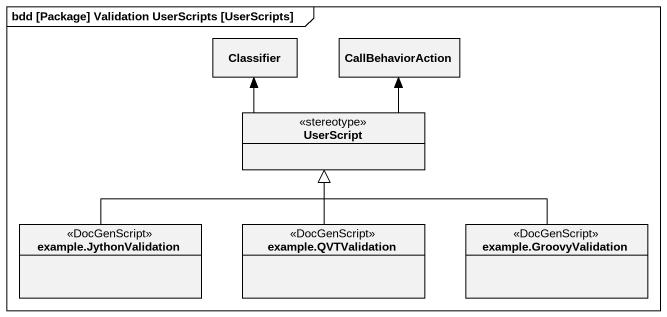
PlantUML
@startuml
mainframe bdd [Package] Validation UserScripts [UserScripts]
hide circle
hide empty members
class Classifier
class CallBehaviorAction
class UserScript <<stereotype>>
class "example.JythonValidation" as example_JythonValidation <<DocGenScript>>
class "example.QVTValidation" as example_QVTValidation <<DocGenScript>>
class "example.GroovyValidation" as example_GroovyValidation <<DocGenScript>>
UserScript -up-> Classifier
UserScript -up-> CallBehaviorAction
example_JythonValidation -right-|> UserScript
example_QVTValidation -up-|> UserScript
example_GroovyValidation -left-|> UserScript
@enduml
